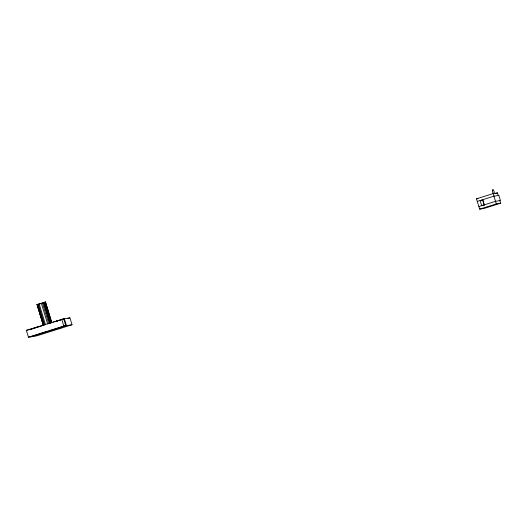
<?xml version="1.0" encoding="UTF-8"?>
<svg xmlns="http://www.w3.org/2000/svg" width="527" height="527" viewBox="0 0 527 527"><rect width="100%" height="100%" fill="white"/><g stroke="black" fill="none" stroke-linecap="round" stroke-linejoin="round"><path stroke-width="0.79" d="M483.714 205.359L481.704 205.675L480.123 200.523L482.969 200.161M484.392 205.234L482.804 200.095M43.286 325.33L37.114 304.553L45.559 302.017L51.606 321.964M45.559 302.017L44.966 302.281M493.41 193.705C490.4 189.226 494.306 188.007 494.273 193.442M41.389 333.525L59.973 327.761M493.147 189.825L492.356 190.069M43.385 302.821L44.275 302.524M41.475 325.857L43.8 325.08M47.568 331.424L31.126 336.76M44.354 324.902L45.467 324.546L39.13 303.835M56.56 321.207L64.366 318.743L69.933 317.86L72.034 324.737L36.699 335.877L28.451 337.188L26.35 330.31L63.714 318.848L65.816 325.726L52.107 330.047M29.143 329.744L39.933 326.345M53.056 322.208L58.385 320.528M59.907 320.047L63.714 318.848M29.782 329.645L41.89 325.831M67.575 318.604L69.933 317.86M28.451 337.188L63.793 326.042L72.034 324.737M30.48 336.865L45.869 332.01M57.884 328.328L66.468 325.62L64.366 318.743M499.859 200.629L500.65 203.211L484.003 208.455L479.669 209.147L476.513 198.831L493.16 193.587L497.495 192.895L498.285 195.471M495.228 193.613L497.495 192.895M477.304 201.413L493.944 196.163L498.852 195.385L500.426 200.543L495.525 201.321L478.878 206.564M479.669 209.147L496.309 203.896L500.65 203.211M48.807 323.499L47.621 323.868L41.284 303.157M40.118 303.835L41.231 303.499M49.4 323.315L51.567 322.662M49.722 330.745L60.618 327.642L58.826 328.064M56.725 321.187L57.166 321.068M38.194 304.375L39.084 304.132M37.694 304.507L36.956 304.639M476.513 198.831L477.963 198.6M26.35 330.31L28.372 329.988M43.398 325.35L37.068 304.639M493.16 193.587L496.309 203.896M482.62 199.733L484.201 204.891M61.685 319.171L63.793 326.042M45.421 302.017L51.745 322.708M44.999 302.103L51.323 322.794M44.321 302.281L50.645 322.972M43.669 302.458L49.999 323.15M43.431 302.524L49.762 323.216M42.397 302.821L48.728 323.512M38.24 304.132L44.564 324.823M37.549 304.375L43.873 325.067M37.43 304.422L43.754 325.113M37.114 304.553L43.438 325.245"/></g></svg>
